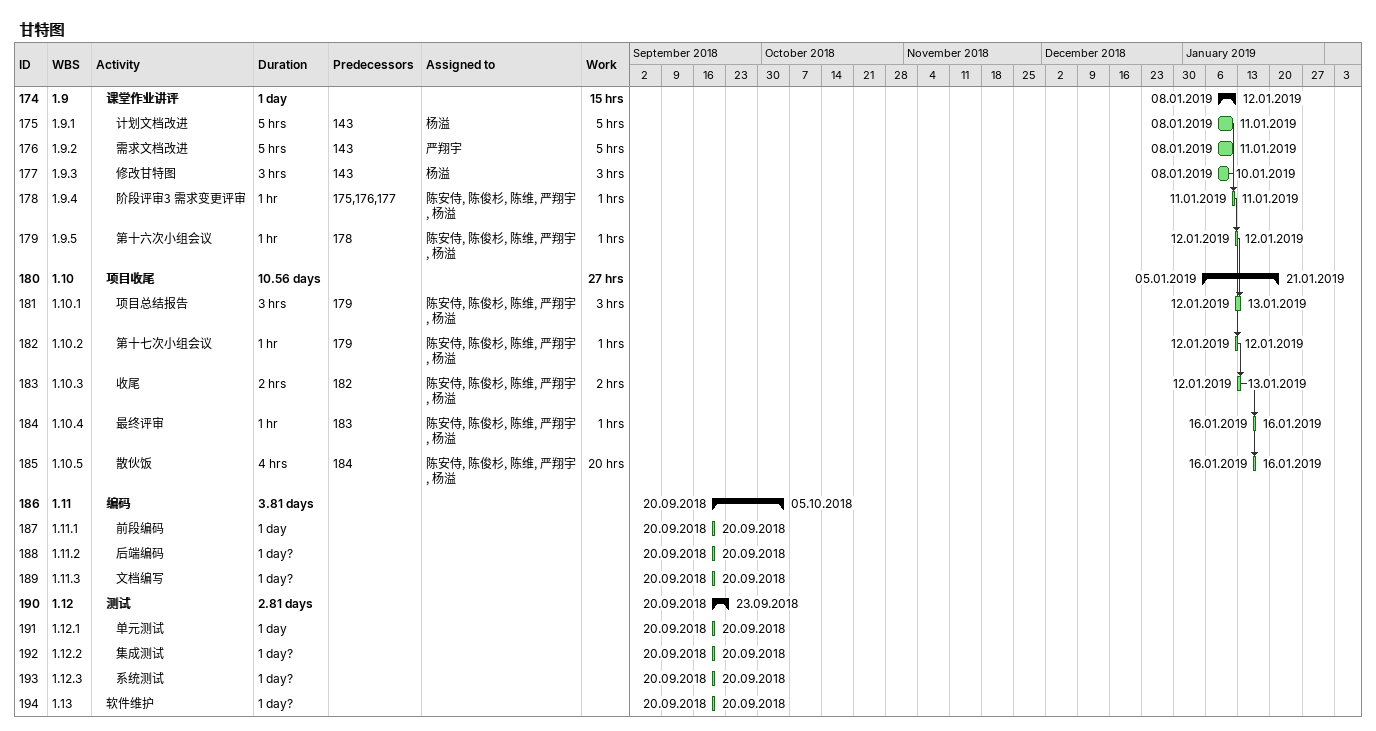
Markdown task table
甘特图

| ID | WBS | Task | Duration | Start | Finish | Predecessors | Resources | Work (h) |
|---|---|---|---|---|---|---|---|---|
| 174 | 1.9 | **课堂作业讲评** | 1d | 2019-01-08 | 2019-01-12 |  |  | 15 |
| 175 | 1.9.1 | 计划文档改进 | 5h | 2019-01-08 | 2019-01-11 | 143 | 杨溢 | 5 |
| 176 | 1.9.2 | 需求文档改进 | 5h | 2019-01-08 | 2019-01-11 | 143 | 严翔宇 | 5 |
| 177 | 1.9.3 | 修改甘特图 | 3h | 2019-01-08 | 2019-01-10 | 143 | 杨溢 | 3 |
| 178 | 1.9.4 | 阶段评审3 需求变更评审 | 1h | 2019-01-11 | 2019-01-11 | 175, 176, 177 | 陈安侍, 陈俊杉, 陈维, 严翔宇, 杨溢 | 1 |
| 179 | 1.9.5 | 第十六次小组会议 | 1h | 2019-01-12 | 2019-01-12 | 178 | 陈安侍, 陈俊杉, 陈维, 严翔宇, 杨溢 | 1 |
| 180 | 1.10 | **项目收尾** | 10.56d | 2019-01-05 | 2019-01-21 |  |  | 27 |
| 181 | 1.10.1 | 项目总结报告 | 3h | 2019-01-12 | 2019-01-13 | 179 | 陈安侍, 陈俊杉, 陈维, 严翔宇, 杨溢 | 3 |
| 182 | 1.10.2 | 第十七次小组会议 | 1h | 2019-01-12 | 2019-01-12 | 179 | 陈安侍, 陈俊杉, 陈维, 严翔宇, 杨溢 | 1 |
| 183 | 1.10.3 | 收尾 | 2h | 2019-01-12 | 2019-01-13 | 182 | 陈安侍, 陈俊杉, 陈维, 严翔宇, 杨溢 | 2 |
| 184 | 1.10.4 | 最终评审 | 1h | 2019-01-16 | 2019-01-16 | 183 | 陈安侍, 陈俊杉, 陈维, 严翔宇, 杨溢 | 1 |
| 185 | 1.10.5 | 散伙饭 | 4h | 2019-01-16 | 2019-01-16 | 184 | 陈安侍, 陈俊杉, 陈维, 严翔宇, 杨溢 | 20 |
| 186 | 1.11 | **编码** | 3.81d | 2018-09-20 | 2018-10-05 |  |  |  |
| 187 | 1.11.1 | 前段编码 | 1d | 2018-09-20 | 2018-09-20 |  |  |  |
| 188 | 1.11.2 | 后端编码 | 1d? | 2018-09-20 | 2018-09-20 |  |  |  |
| 189 | 1.11.3 | 文档编写 | 1d? | 2018-09-20 | 2018-09-20 |  |  |  |
| 190 | 1.12 | **测试** | 2.81d | 2018-09-20 | 2018-09-23 |  |  |  |
| 191 | 1.12.1 | 单元测试 | 1d | 2018-09-20 | 2018-09-20 |  |  |  |
| 192 | 1.12.2 | 集成测试 | 1d? | 2018-09-20 | 2018-09-20 |  |  |  |
| 193 | 1.12.3 | 系统测试 | 1d? | 2018-09-20 | 2018-09-20 |  |  |  |
| 194 | 1.13 | 软件维护 | 1d? | 2018-09-20 | 2018-09-20 |  |  |  |
